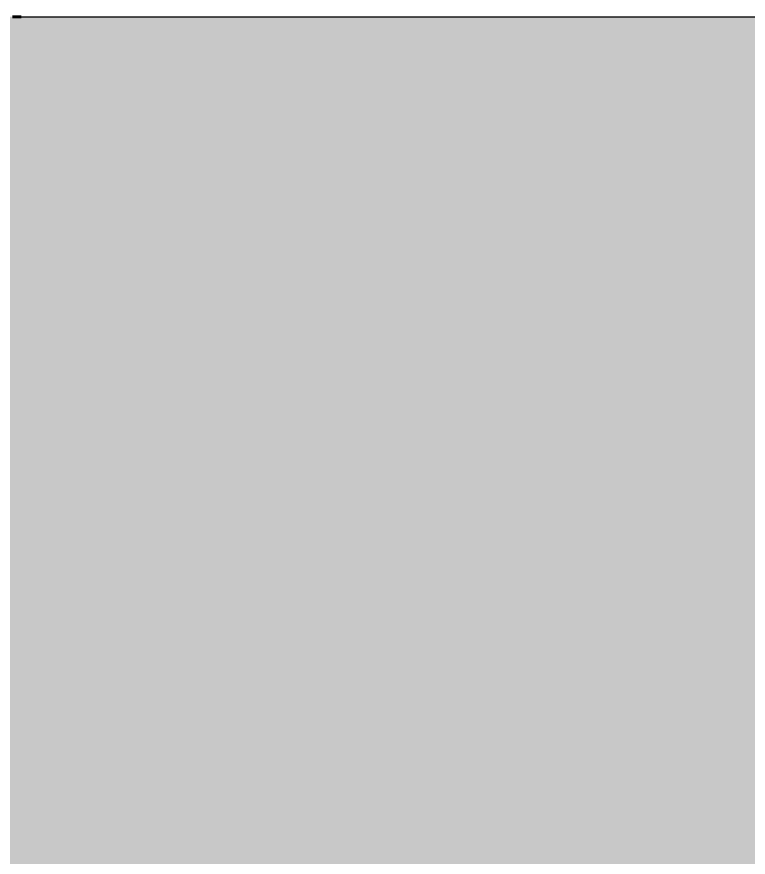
# Model space of a CAD drawing. Header units: inches. Extents: x -4110 to -1807, y 11006 to 12281.
# Drawn here: x -3857.208 to -3854.528, y 11776.096 to 11779.177 of the extents above; entities that cross this region are included whole.
import ezdxf

# ---------------------------------------------------------------- set-up
doc = ezdxf.new("R2010")
doc.units = ezdxf.units.IN
doc.header["$MEASUREMENT"] = 0
for name, color, linetype, lineweight in [('0-1', 7, 'Continuous', 5), ('0-2', 7, 'Continuous', 9), ('A-GLAZ-2', 90, 'Continuous', 30), ('A-WALL-3', 250, 'Continuous', 60), ('A-WALL-PATT-2', 253, 'Continuous', 9)]:
    doc.layers.add(name, color=color, linetype=linetype, lineweight=lineweight)

# ---------------------------------------------------------------- blocks, each defined once
blk = doc.blocks.new('Window-Double_Hung-Marvin-Essential - ESDH3066 - 3rd floor-3357211-ENLARGED RCP - 3RD FLOOR PLAN - EAST')
at = {"layer": 'A-GLAZ-2'}
blk.add_line((-17.75, 1.1562), (-17.75, -4.1875), dxfattribs=at)
blk = doc.blocks.new('CTR - 1st Phase - Shell_rvt-1-ENLARGED RCP - 3RD FLOOR PLAN - EAST')
at = {"layer": 'A-WALL-PATT-2'}
h = blk.add_hatch(dxfattribs=at)
h.set_pattern_fill('FP_2', color=256, style=0, pattern_type=2)
h.set_pattern_definition([(161.57, (0.32, 0.32), (-2.560496185, -0.000537386), [0, -18.214, 2.022, 0]), (18.43, (-0.32, 0.32), (-2.560496185, 0.000537386), [0, -18.214, 2.022, 0]), (108.43, (0.32, 0.32), (1.27922091, -6.400876726), [6.07, -14.166]), (71.57, (-0.32, 0.32), (1.27922091, 6.400876726), [6.07, -14.166])])
h.paths.add_polyline_path([(-3852.4737, 11082.6769), (-3852.4737, 11164.7769), (-3857.9737, 11164.7769), (-3857.9737, 11082.6769), (-3855.8175, 11082.6769)], flags=0)
h.paths.add_polyline_path([(-3857.2237, 11200.2769), (-3852.4737, 11200.2769), (-3852.4737, 11243.2519), (-3857.9737, 11243.2519), (-3857.9737, 11200.2769)], flags=0)
h.paths.add_polyline_path([(-3852.4737, 11271.1269), (-3852.4737, 11279.9769), (-3857.9737, 11279.9769), (-3857.9737, 11271.1269)], flags=0)
h.paths.add_polyline_path([(-3857.1925, 11315.4769), (-3852.4737, 11315.4769), (-3852.4737, 11356.7769), (-3857.9737, 11356.7769), (-3857.9737, 11315.4769), (-3857.2237, 11315.4769)], flags=0)
h.paths.add_polyline_path([(-3852.4737, 11392.2769), (-3852.4737, 11587.1769), (-3857.9737, 11587.1769), (-3857.9737, 11392.2769), (-3857.1925, 11392.2769)], flags=0)
h.paths.add_polyline_path([(-3852.4737, 11658.6769), (-3852.4737, 11710.7144), (-3857.9737, 11710.7144), (-3857.9737, 11658.6769), (-3854.6431, 11658.6769)], flags=0)
h.paths.add_polyline_path([(-3852.4737, 11738.5894), (-3852.4737, 11779.1769), (-3857.9737, 11779.1769), (-3857.9737, 11738.5894)], flags=0)
h.paths.add_polyline_path([(-3857.9737, 11814.6769), (-3852.4737, 11814.6769), (-3852.4737, 11896.8378), (-3857.9737, 11896.8378), (-3857.9737, 11827.291)], flags=0)
h.paths.add_polyline_path([(-3857.1925, 11932.3378), (-3852.4737, 11932.3378), (-3852.4737, 11932.841), (-3857.9737, 11932.841), (-3857.9737, 11932.3378), (-3857.2237, 11932.3378)], flags=0)
h.paths.add_polyline_path([(-3857.9737, 11968.341), (-3852.4737, 11968.341), (-3852.4737, 12012.0378), (-3857.9737, 12012.0378), (-3857.9737, 11978.3956)], flags=0)
h.paths.add_polyline_path([(-3857.9737, 12047.5378), (-3852.4737, 12047.5378), (-3852.4737, 12048.041), (-3857.9737, 12048.041)], flags=0)
h.paths.add_polyline_path([(-3852.4737, 12083.541), (-3852.4887, 12110.3394), (-3857.9737, 12110.3394), (-3857.9737, 12083.541), (-3857.1925, 12083.541)], flags=0)
at = {"layer": 'A-WALL-3'}
blk.add_line((-3857.2237, 11779.1769), (-3857.1925, 11779.1769), dxfattribs=at)
at = {"layer": '0-2', "rotation": 89.99999999999991}
blk.add_blockref('Window-Double_Hung-Marvin-Essential - ESDH3066 - 3rd floor-3357211-ENLARGED RCP - 3RD FLOOR PLAN - EAST', (-3856.0362, 11796.9269), dxfattribs=at)

msp = doc.modelspace()

# ---------------------------------------------------------------- block references
at = {"layer": '0-1'}
msp.add_blockref('CTR - 1st Phase - Shell_rvt-1-ENLARGED RCP - 3RD FLOOR PLAN - EAST', (0, 0), dxfattribs=at)

doc.saveas('drawing.dxf')
